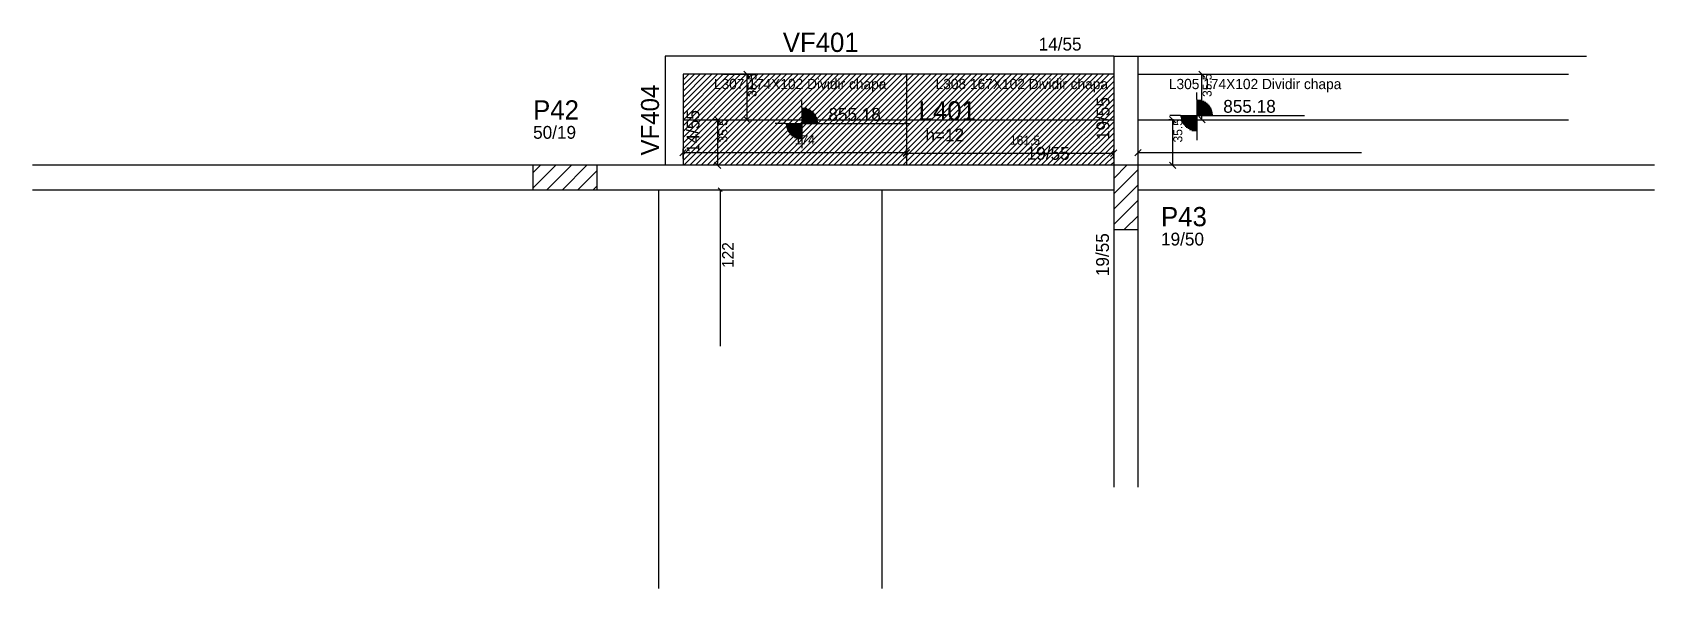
# Model space of a CAD drawing. Header units: metres. Extents: x 2443 to 3707, y 2203 to 2637.
import ezdxf

# ---------------------------------------------------------------- set-up
doc = ezdxf.new("R2010")
doc.units = ezdxf.units.M
for name, color, linetype in [('3', 7, 'Continuous'), ('4', 7, 'Continuous'), ('7', 7, 'Continuous'), ('AUX00', 7, 'Continuous'), ('Painéis', 7, 'Continuous'), ('REAPROVEITAMENTO', 7, 'Continuous')]:
    doc.layers.add(name, color=color, linetype=linetype)

msp = doc.modelspace()

# ---------------------------------------------------------------- hatches: boundary and pattern name
at = {"layer": 'REAPROVEITAMENTO'}
h = msp.add_hatch(dxfattribs=at)
h.set_pattern_fill('ANSI31')
h.paths.add_polyline_path([(3285.5, 2533.1), (3285.5, 2604.1), (2950, 2604.1), (2950, 2533.1), (3285.5, 2533.1)])

# ---------------------------------------------------------------- linework, layer by layer
at = {"layer": '3', "color": 3, "lineweight": 25}
for p, q in [((3285.5, 2618.1), (2936, 2618.1)), ((2936, 2618.1), (2936, 2533.1)), ((3304.5, 2618.1), (3654, 2618.1)), ((2950, 2604.1), (2950, 2533.1)), ((3285.5, 2604.1), (2950, 2604.1)), ((3304.5, 2604.1), (3640, 2604.1)), ((3042.6, 2578.2), (3042.6, 2583.7)), ((3350.2, 2584.5), (3350.2, 2590)), ((3350.2, 2584.5), (3350.2, 2559.5)), ((3350.2, 2583.9), (3354.1, 2583.9)), ((3350.2, 2583.1), (3356, 2583.1)), ((3350.2, 2582.3), (3357.3, 2582.3)), ((3350.2, 2581.5), (3358.3, 2581.5)), ((3350.2, 2580.7), (3359.2, 2580.7)), ((3350.2, 2580), (3359.9, 2580)), ((3350.2, 2579.2), (3360.5, 2579.2)), ((3042.6, 2578.2), (3042.6, 2553.2)), ((3042.6, 2577.6), (3046.4, 2577.6)), ((3042.6, 2576.8), (3048.3, 2576.8)), ((3042.6, 2576), (3049.6, 2576)), ((3042.6, 2575.3), (3050.7, 2575.3)), ((3042.6, 2574.5), (3051.5, 2574.5)), ((3042.6, 2573.7), (3052.2, 2573.7)), ((3042.6, 2572.9), (3052.8, 2572.9)), ((3042.6, 2572.1), (3053.3, 2572.1)), ((3042.6, 2571.3), (3053.8, 2571.3)), ((3042.6, 2570.5), (3054.1, 2570.5)), ((3042.6, 2569.7), (3054.4, 2569.7)), ((3042.6, 2568.9), (3054.6, 2568.9)), ((3042.6, 2568.1), (3054.8, 2568.1)), ((3042.6, 2567.3), (3055, 2567.3)), ((3042.6, 2566.5), (3055.1, 2566.5)), ((3337.7, 2572), (3329.3, 2572)), ((3337.7, 2572), (3362.7, 2572)), ((3350.2, 2571.2), (3337.7, 2571.2)), ((3350.2, 2570.4), (3337.8, 2570.4)), ((3350.2, 2569.6), (3338, 2569.6)), ((3350.2, 2568.9), (3338.1, 2568.9)), ((3350.2, 2568.1), (3338.4, 2568.1)), ((3350.2, 2567.3), (3338.7, 2567.3)), ((3350.2, 2566.5), (3339, 2566.5)), ((3350.2, 2578.4), (3361, 2578.4)), ((3350.2, 2577.6), (3361.4, 2577.6)), ((3350.2, 2576.8), (3361.8, 2576.8)), ((3350.2, 2576), (3362.1, 2576)), ((3350.2, 2575.2), (3362.3, 2575.2)), ((3350.2, 2574.4), (3362.5, 2574.4)), ((3350.2, 2573.6), (3362.6, 2573.6)), ((3350.2, 2572.8), (3362.7, 2572.8)), ((3362.7, 2572), (3434.2, 2572)), ((3030.1, 2565.7), (3021.6, 2565.7)), ((3030.1, 2565.7), (3055.1, 2565.7)), ((3042.6, 2564.9), (3030.1, 2564.9)), ((3042.6, 2564.2), (3030.2, 2564.2)), ((3042.6, 2563.4), (3030.3, 2563.4)), ((3042.6, 2562.6), (3030.5, 2562.6)), ((3042.6, 2561.8), (3030.7, 2561.8)), ((3042.6, 2561), (3031, 2561)), ((3042.6, 2560.2), (3031.4, 2560.2)), ((3042.6, 2559.4), (3031.8, 2559.4)), ((3042.6, 2558.6), (3032.3, 2558.6)), ((3042.6, 2557.8), (3032.9, 2557.8)), ((3042.6, 2557), (3033.6, 2557)), ((3042.6, 2556.2), (3034.4, 2556.2)), ((3042.6, 2555.4), (3035.5, 2555.4)), ((3042.6, 2554.6), (3036.8, 2554.6)), ((3042.6, 2553.8), (3038.7, 2553.8)), ((3055.1, 2565.7), (3126.5, 2565.7)), ((3350.2, 2565.7), (3339.5, 2565.7)), ((3350.2, 2564.9), (3340, 2564.9)), ((3350.2, 2564.1), (3340.6, 2564.1)), ((3350.2, 2563.3), (3341.3, 2563.3)), ((3350.2, 2562.5), (3342.1, 2562.5)), ((3350.2, 2561.7), (3343.2, 2561.7)), ((3350.2, 2560.9), (3344.5, 2560.9)), ((3350.2, 2560.1), (3346.4, 2560.1)), ((3350.2, 2559.5), (3350.2, 2552.7)), ((3042.6, 2553.2), (3042.6, 2546.4)), ((2833, 2515.2), (2850.9, 2533.1)), ((2833, 2527.2), (2838.9, 2533.1)), ((2843.9, 2514.1), (2862.9, 2533.1)), ((2855.9, 2514.1), (2874.9, 2533.1)), ((2868, 2514.1), (2883, 2529.1)), ((3285.5, 2522.9), (3295.7, 2533.1)), ((3285.5, 2510.9), (3304.5, 2529.9)), ((2880, 2514.1), (2883, 2517.1)), ((3285.5, 2498.9), (3304.5, 2517.9)), ((3285.5, 2486.9), (3304.5, 2505.9)), ((3293.8, 2483.1), (3304.5, 2493.8))]:
    msp.add_line(p, q, dxfattribs=at)
for points in [[(3285.5, 2618.1), (3285.5, 2533.1)], [(3285.5, 2618.1), (3304.5, 2618.1)], [(3304.5, 2533.1), (3304.5, 2618.1)], [(2833, 2533.1), (2443, 2533.1)], [(3285.5, 2533.1), (2883, 2533.1)], [(3707, 2533.1), (3304.5, 2533.1)], [(2443, 2514.1), (2833, 2514.1)], [(2883, 2514.1), (3285.5, 2514.1)], [(3304.5, 2514.1), (3707, 2514.1)], [(3285.5, 2483.1), (3285.5, 2282.1)], [(3304.5, 2282.1), (3304.5, 2483.1)]]:
    msp.add_lwpolyline(points, dxfattribs=at)
at = {"layer": '7', "color": 7, "lineweight": 25}
for points in [[(2833, 2514.1), (2883, 2514.1), (2883, 2533.1), (2833, 2533.1), (2833, 2514.1)], [(3285.5, 2483.1), (3304.5, 2483.1), (3304.5, 2533.1), (3285.5, 2533.1), (3285.5, 2483.1)]]:
    msp.add_lwpolyline(points, dxfattribs=at)
at = {"layer": 'Painéis', "color": 4, "lineweight": 25}
for p, q in [((2980, 2604.1), (3002.8, 2604.1)), ((2999.8, 2568.6), (2999.8, 2604.1)), ((3334.5, 2604.1), (3357.3, 2604.1)), ((3354.3, 2568.6), (3354.3, 2604.1)), ((2977.7, 2568.6), (2974, 2568.6)), ((2977, 2533.1), (2977, 2568.6)), ((2980, 2568.6), (3002.8, 2568.6)), ((3332.2, 2568.6), (3328.5, 2568.6)), ((3331.5, 2533.1), (3331.5, 2568.6)), ((3334.5, 2568.6), (3357.3, 2568.6)), ((2950, 2538.5), (2950, 2546)), ((2950, 2543), (3124, 2543)), ((3124, 2538.5), (3124, 2546)), ((3124, 2538.5), (3124, 2545.6)), ((3124, 2542.6), (3285.5, 2542.6)), ((3285.5, 2538.5), (3285.5, 2545.6)), ((3304.5, 2538.5), (3304.5, 2546)), ((3304.5, 2543), (3478.5, 2543)), ((2977.7, 2533.1), (2974, 2533.1)), ((3332.2, 2533.1), (3328.5, 2533.1)), ((2978.9, 2514.1), (2978.9, 2392.1))]:
    msp.add_line(p, q, dxfattribs=at)
at = {"layer": 'Painéis', "color": 200, "lineweight": 25}
for p, q in [((3124, 2604.1), (3124, 2533.1)), ((2950, 2568.6), (3285.5, 2568.6)), ((3304.5, 2568.6), (3640, 2568.6)), ((2931, 2203.1), (2931, 2514.1)), ((3105, 2203.1), (3105, 2514.1))]:
    msp.add_line(p, q, dxfattribs=at)
at = {"layer": 'Painéis', "color": 0, "lineweight": 25}
msp.add_line((2980.4, 2512.6), (2977.4, 2515.6), dxfattribs=at)
for points in [[(3002.3, 2601.6), (2997.3, 2606.6)], [(3356.8, 2601.6), (3351.8, 2606.6)], [(2979.5, 2566.1), (2974.5, 2571.1)], [(2997.3, 2571.1), (3002.3, 2566.1)], [(3334, 2566.1), (3329, 2571.1)], [(3351.8, 2571.1), (3356.8, 2566.1)], [(2952.5, 2545.5), (2947.5, 2540.5)], [(3121.5, 2540.5), (3126.5, 2545.5)], [(3126.5, 2545.1), (3121.5, 2540.1)], [(3283, 2540.1), (3288, 2545.1)], [(3307, 2545.5), (3302, 2540.5)], [(2974.5, 2535.6), (2979.5, 2530.6)], [(3329, 2535.6), (3334, 2530.6)]]:
    msp.add_lwpolyline(points, dxfattribs=at)

# ---------------------------------------------------------------- texts
at = {"layer": '3', "color": 3, "lineweight": 25}
for s, p in [('14/55', (3227, 2622.6)), ('855.18', (3370.9, 2574.1)), ('855.18', (3063.2, 2567.8)), ('50/19', (2833.1, 2553.8)), ('h=12', (3138.8, 2551.7)), ('19/55', (3217.7, 2537.4)), ('19/50', (3322.4, 2470.6))]:
    msp.add_text(s, height=10, dxfattribs=at).set_placement(p)
for s, p in [('19/55', (3282.2, 2552.8)), ('14/55', (2962.7, 2542.7)), ('19/55', (3281.8, 2446.7))]:
    msp.add_text(s, height=10, rotation=90, dxfattribs=at).set_placement(p)
at = {"layer": '4', "color": 4, "lineweight": 25}
for s, p in [('VF401', (3027.7, 2621.5)), ('P42', (2833.1, 2568.8)), ('L401', (3133.5, 2568.1)), ('P43', (3322.4, 2485.6))]:
    msp.add_text(s, height=15, dxfattribs=at).set_placement(p)
msp.add_text('VF404', height=14, rotation=90, dxfattribs=at).set_placement((2931.2, 2540.8))
at = {"layer": 'AUX00', "color": 7, "lineweight": 25}
for s, p in [('L307^J174X102^JDividir chapa', (2974, 2592.5)), ('L308^J167X102^JDividir chapa', (3146.7, 2592.5)), ('L305^J174X102^JDividir chapa', (3328.5, 2592.5))]:
    msp.add_text(s, height=8, dxfattribs=at).set_placement(p)
at = {"layer": 'Painéis', "color": 1, "lineweight": 25}
for p in [(3007.3, 2586.4), (3361.8, 2586.4), (2984.5, 2550.9), (3339, 2550.9)]:
    msp.add_text('35.5', height=7, rotation=90, dxfattribs=at).set_placement(p)
for s, p in [('174', (3037, 2549.5)), ('161.5', (3204.7, 2549.1))]:
    msp.add_text(s, height=7, dxfattribs=at).set_placement(p)
at = {"layer": 'Painéis', "color": 240, "lineweight": 25}
msp.add_text('122', height=9, rotation=90, dxfattribs=at).set_placement((2989.4, 2453.1))

doc.saveas('drawing.dxf')
